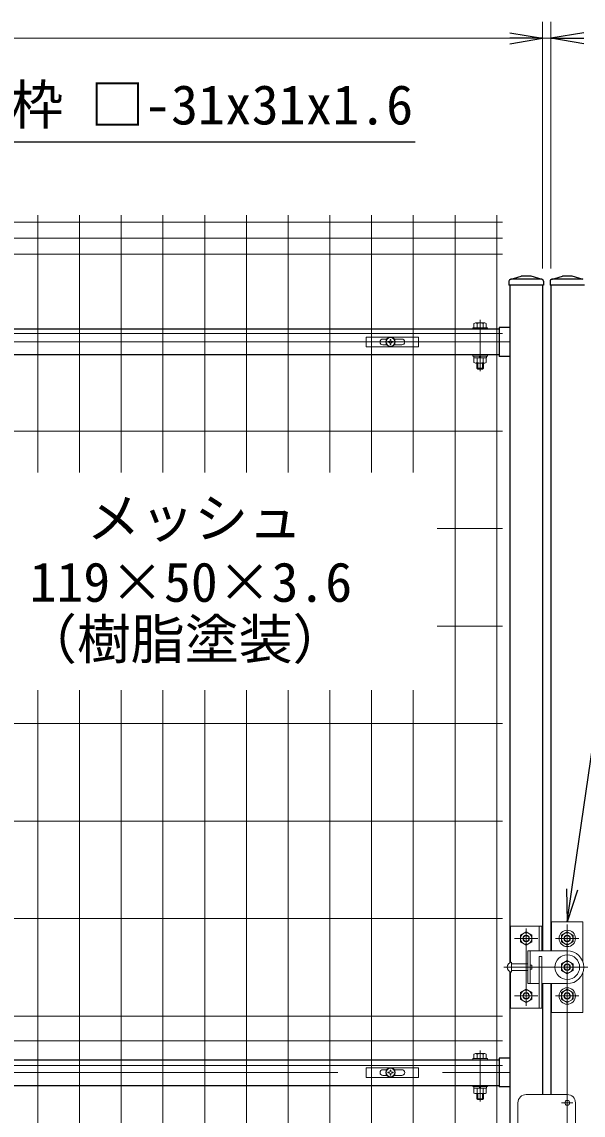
# Model space of a CAD drawing. Units: millimetres, scale not verified. Extents: x -6052 to 2348, y -2970 to 2970.
# Drawn here: x -2405 to -1722, y 298 to 1628 of the extents above; entities that cross this region are included whole.
import ezdxf
from ezdxf.enums import TextEntityAlignment as Align

# ---------------------------------------------------------------- set-up
doc = ezdxf.new("R2010")
doc.units = ezdxf.units.MM
doc.header["$LTSCALE"] = 20
doc.linetypes.add('USER1', pattern=[50.8, 31.75, -6.35, 6.35, -6.35])
for name, color, linetype, lineweight in [('0-2_D-STR-TXT', 7, 'Continuous', 13), ('0-3_D-STR1', 1, 'Continuous', 25), ('0-4_D-BMK', 2, 'USER1', 13), ('0-5_D-STR-DIM', 7, 'Continuous', 13), ('0-6_0', 7, 'Continuous', 25), ('0-7_D-STR3', 3, 'Continuous', 13), ('0-8_D-STR2', 7, 'Continuous', 13)]:
    doc.layers.add(name, color=color, linetype=linetype, lineweight=lineweight)
doc.styles.add('ＭＳ ゴシック', font='')
doc.styles.get('ＭＳ ゴシック').set_extended_font_data('MS Gothic')

# ---------------------------------------------------------------- blocks, each defined once
blk = doc.blocks.new('_Open')
at = {"layer": '0-6_0'}
blk.add_line((-20, 3.33), (0, 0), dxfattribs=at)
blk.add_lwpolyline([(-20, -3.33), (0, 0), (-20, 0)], dxfattribs=at)
blk = doc.blocks.new('A$Cf29bf4b8')
at = {"layer": '0-7_D-STR3'}
for p, q in [((-590.3, 120), (679.7, 120)), ((-590.3, -120), (-590.3, 120)), ((-185.3, 70), (-91.2, 70)), ((-37.1, 8.4), (-63, 7.9)), ((-63, 7.9), (-63, -7.9)), ((-7.9, 63), (-8.4, 37.1)), ((-7.9, 63), (7.9, 63)), ((7.9, 63), (8.4, 37.1)), ((37.1, 8.4), (63, 7.9)), ((63, 7.9), (63, -7.9)), ((91.2, 70), (274.7, 70)), ((-185.3, -70), (-91.2, -70)), ((-37.1, -8.4), (-63, -7.9)), ((-7.9, -63), (-8.4, -37.1)), ((37.1, -8.4), (63, -7.9)), ((91.2, -70), (274.7, -70))]:
    blk.add_line(p, q, dxfattribs=at)
for points in [[(-590.3, -120), (679.7, -120), (679.7, 120)], [(-7.9, -63), (7.9, -63), (8.4, -37.1)]]:
    blk.add_lwpolyline(points, dxfattribs=at)
for radius in [115, 105]:
    blk.add_circle((0, 0), radius, dxfattribs=at)
for centre, radius, start, end in [((-185.3, 0), 70, 90, 270), ((-38.1, 38.1), 29.8, 270, 0), ((38.1, 38.1), 29.8, 180, 270), ((274.7, 0), 70, 270, 90), ((-38.1, -38.1), 29.8, 0, 90), ((38.1, -38.1), 29.8, 90, 180)]:
    blk.add_arc(centre, radius, start, end, dxfattribs=at)
blk = doc.blocks.new('MLeader4')
at = {"layer": '0-2_D-STR-TXT', "lineweight": 25}
blk.add_line((-2552.03, 1290.06), (-2571.13, 1254.29), dxfattribs=at)
for points in [[(-2558.35, 1292.19), (-2494.22, 1482.33), (-1941.27, 1482.33), (-1926.96, 1482.33)], [(-2564.66, 1294.32), (-2571.13, 1254.29), (-2558.35, 1292.19)]]:
    blk.add_lwpolyline(points, dxfattribs=at)
blk = doc.blocks.new('MLeader8')
at = {"layer": '0-2_D-STR-TXT', "lineweight": 25}
blk.add_line((-1729.4, 571.61), (-1741.75, 532.99), dxfattribs=at)
for points in [[(-1736, 572.57), (-1603.76, 1482.33), (-1356.46, 1482.33), (-1342.14, 1482.33)], [(-1742.6, 573.53), (-1741.75, 532.99), (-1736, 572.57)]]:
    blk.add_lwpolyline(points, dxfattribs=at)

msp = doc.modelspace()

# ---------------------------------------------------------------- linework, layer by layer
at = {"layer": '0-3_D-STR1'}
for p, q in [((-1811.06, 1314.88), (-1797.75, 1318.99)), ((-1785.75, 1318.99), (-1797.75, 1318.99)), ((-1772.44, 1314.88), (-1785.75, 1318.99)), ((-1761.06, 1314.88), (-1747.75, 1318.99)), ((-1735.75, 1318.99), (-1747.75, 1318.99)), ((-1722.45, 1314.88), (-1735.75, 1318.99)), ((-1812.75, 1312.59), (-1812.75, 1307.99)), ((-1770.75, 1307.99), (-1812.75, 1307.99)), ((-1811.75, 1307.99), (-1811.75, 483.24)), ((-1772.79, 1314.99), (-1810.35, 1314.99)), ((-1771.75, 1307.99), (-1771.75, 497.99)), ((-1770.75, 1312.59), (-1770.75, 1307.99)), ((-1762.75, 1312.59), (-1762.75, 1307.99)), ((-1720.75, 1307.99), (-1762.75, 1307.99)), ((-1761.75, 1307.99), (-1761.75, 497.99)), ((-1722.79, 1314.99), (-1760.35, 1314.99)), ((-1824.75, 1254.24), (-2642.75, 1254.24)), ((-1811.75, 1256.24), (-1824.75, 1256.24)), ((-1824.75, 1256.24), (-1824.75, 1221.24)), ((-1824.75, 1223.24), (-2642.75, 1223.24)), ((-1811.75, 1221.24), (-1824.75, 1221.24)), ((-1811.75, 472.74), (-1811.75, -577.01)), ((-1771.75, 457.99), (-1771.75, 323.01)), ((-1761.75, 457.99), (-1761.75, 323.01)), ((-2642.75, 365.24), (-1824.75, 365.24)), ((-1811.75, 367.24), (-1824.75, 367.24)), ((-1824.75, 367.24), (-1824.75, 332.24)), ((-2642.75, 334.24), (-1824.75, 334.24)), ((-1811.75, 332.24), (-1824.75, 332.24))]:
    msp.add_line(p, q, dxfattribs=at)
for centre, start, end in [((-1810.35, 1312.59), 90, 180), ((-1773.15, 1312.59), 0, 72.84994), ((-1760.35, 1312.59), 90, 180)]:
    msp.add_arc(centre, 2.4, start, end, dxfattribs=at)
at = {"layer": '0-4_D-BMK'}
for p, q in [((-1847.75, 1203.39), (-1847.75, 1265.48)), ((-1811.75, 1238.74), (-2655.75, 1238.74)), ((-1791.75, 524.99), (-1791.75, 430.99)), ((-1741.75, 272.99), (-1741.75, 529.99)), ((-1805.88, 512.99), (-1777.63, 512.99)), ((-1755.88, 512.99), (-1727.63, 512.99)), ((-1818.97, 477.99), (-1716.91, 477.99)), ((-1805.88, 442.99), (-1777.63, 442.99)), ((-1755.88, 442.99), (-1727.63, 442.99)), ((-1847.75, 314.39), (-1847.75, 376.48)), ((-2655.75, 349.74), (-1811.75, 349.74)), ((-1748.64, 312.99), (-1734.87, 312.99))]:
    msp.add_line(p, q, dxfattribs=at)
at = {"layer": '0-5_D-STR-DIM'}
for p, q in [((-1771.75, 1327.99), (-1771.75, 1628.23)), ((-1771.75, 1327.99), (-1771.75, 1628.23)), ((-1761.75, 1327.99), (-1761.75, 1628.23)), ((-1761.75, 1327.99), (-1761.75, 1628.23)), ((-2655.76, 1608.23), (-1811.75, 1608.23)), ((-1811.75, 1608.23), (-1851.75, 1608.23)), ((-1771.75, 1608.23), (-1761.75, 1608.23))]:
    msp.add_line(p, q, dxfattribs=at)
at = {"layer": '0-7_D-STR3'}
for p, q in [((-1856.75, 1255.84), (-1856.75, 1254.24)), ((-1838.75, 1255.84), (-1856.75, 1255.84)), ((-1838.75, 1254.24), (-1856.75, 1254.24)), ((-1855.26, 1255.84), (-1855.26, 1261.29)), ((-1855.26, 1255.84), (-1840.25, 1255.84)), ((-1853.38, 1261.84), (-1842.13, 1261.84)), ((-1851.51, 1255.84), (-1851.51, 1261.29)), ((-1844, 1255.84), (-1844, 1261.29)), ((-1840.25, 1255.84), (-1840.25, 1261.29)), ((-1838.75, 1255.84), (-1838.75, 1254.24)), ((-1856.75, 1223.24), (-1856.75, 1221.64)), ((-1838.75, 1223.24), (-1856.75, 1223.24)), ((-1838.75, 1221.64), (-1856.75, 1221.64)), ((-1855.26, 1219.64), (-1855.26, 1213.69)), ((-1842.13, 1213.14), (-1853.38, 1213.14)), ((-1851.75, 1206.84), (-1851.75, 1213.14)), ((-1851.51, 1219.64), (-1851.51, 1213.69)), ((-1850.75, 1205.84), (-1850.75, 1213.14)), ((-1848.82, 1219.64), (-1847.67, 1221.64)), ((-1848.13, 1219.64), (-1846.98, 1221.64)), ((-1844.75, 1205.84), (-1844.75, 1213.14)), ((-1844, 1219.64), (-1844, 1213.69)), ((-1843.75, 1206.84), (-1843.75, 1213.14)), ((-1840.25, 1219.64), (-1840.25, 1213.69)), ((-1838.75, 1223.24), (-1838.75, 1221.64)), ((-1850.75, 1205.84), (-1851.75, 1206.84)), ((-1843.75, 1206.84), (-1851.75, 1206.84)), ((-1850.75, 1205.84), (-1844.75, 1205.84)), ((-1843.75, 1206.84), (-1844.75, 1205.84)), ((-1722.75, 532.99), (-1760.75, 532.99)), ((-1760.75, 532.99), (-1760.75, 497.99)), ((-1722.75, 484.23), (-1722.75, 532.99)), ((-1810.75, 483.72), (-1810.75, 527.99)), ((-1810.75, 527.99), (-1772.75, 527.99)), ((-1791.75, 521.07), (-1798.75, 517.03)), ((-1791.75, 521.07), (-1784.75, 517.03)), ((-1775.75, 497.99), (-1775.75, 527.99)), ((-1772.75, 497.99), (-1772.75, 527.99)), ((-1741.75, 521.07), (-1748.75, 517.03)), ((-1741.75, 521.07), (-1734.75, 517.03)), ((-1798.75, 508.95), (-1798.75, 517.03)), ((-1791.75, 504.91), (-1798.75, 508.95)), ((-1791.75, 504.91), (-1784.75, 508.95)), ((-1784.75, 508.95), (-1784.75, 517.03)), ((-1748.75, 508.95), (-1748.75, 517.03)), ((-1741.75, 504.91), (-1748.75, 508.95)), ((-1741.75, 504.91), (-1734.75, 508.95)), ((-1734.75, 508.95), (-1734.75, 517.03)), ((-1789.75, 497.99), (-1741.75, 497.99)), ((-1789.75, 497.99), (-1789.75, 457.99)), ((-1786.75, 497.99), (-1786.75, 457.99)), ((-1809.75, 471.99), (-1809.75, 483.99)), ((-1789.75, 481.99), (-1809.75, 481.99)), ((-1784.75, 480.49), (-1786.75, 480.49)), ((-1784.75, 475.49), (-1784.75, 480.49)), ((-1775.75, 490.99), (-1772.75, 490.99)), ((-1775.75, 490.99), (-1775.75, 427.99)), ((-1772.75, 490.99), (-1772.75, 427.99)), ((-1741.75, 486.07), (-1748.75, 482.03)), ((-1748.75, 473.95), (-1748.75, 482.03)), ((-1741.75, 486.07), (-1734.75, 482.03)), ((-1734.75, 473.95), (-1734.75, 482.03)), ((-1810.75, 427.99), (-1810.75, 472.26)), ((-1810.75, 471.31), (-1810.75, 427.99)), ((-1789.75, 473.99), (-1809.75, 473.99)), ((-1784.75, 475.49), (-1786.75, 475.49)), ((-1741.75, 469.91), (-1748.75, 473.95)), ((-1741.75, 469.91), (-1734.75, 473.95)), ((-1722.75, 471.74), (-1722.75, 422.99)), ((-1789.75, 457.99), (-1775.75, 457.99)), ((-1772.75, 457.99), (-1741.75, 457.99)), ((-1760.75, 422.99), (-1760.75, 457.99)), ((-1791.75, 451.07), (-1798.75, 447.03)), ((-1798.75, 447.03), (-1798.75, 438.95)), ((-1791.75, 451.07), (-1784.75, 447.03)), ((-1784.75, 447.03), (-1784.75, 438.95)), ((-1741.75, 451.07), (-1748.75, 447.03)), ((-1741.75, 451.07), (-1748.75, 447.03)), ((-1748.75, 438.95), (-1748.75, 447.03)), ((-1748.75, 447.03), (-1748.75, 438.95)), ((-1741.75, 451.07), (-1734.75, 447.03)), ((-1741.75, 451.07), (-1734.75, 447.03)), ((-1734.75, 438.95), (-1734.75, 447.03)), ((-1734.75, 447.03), (-1734.75, 438.95)), ((-1810.75, 427.99), (-1772.75, 427.99)), ((-1791.75, 434.91), (-1798.75, 438.95)), ((-1791.75, 434.91), (-1784.75, 438.95)), ((-1741.75, 434.91), (-1748.75, 438.95)), ((-1741.75, 434.91), (-1748.75, 438.95)), ((-1741.75, 434.91), (-1734.75, 438.95)), ((-1741.75, 434.91), (-1734.75, 438.95)), ((-1722.75, 422.99), (-1760.75, 422.99)), ((-1853.38, 372.84), (-1842.13, 372.84)), ((-1856.75, 366.84), (-1856.75, 365.24)), ((-1838.75, 366.84), (-1856.75, 366.84)), ((-1838.75, 365.24), (-1856.75, 365.24)), ((-1855.26, 366.84), (-1855.26, 372.29)), ((-1855.26, 366.84), (-1840.25, 366.84)), ((-1851.51, 366.84), (-1851.51, 372.29)), ((-1844, 366.84), (-1844, 372.29)), ((-1840.25, 366.84), (-1840.25, 372.29)), ((-1838.75, 366.84), (-1838.75, 365.24)), ((-1856.75, 334.24), (-1856.75, 332.64)), ((-1838.75, 334.24), (-1856.75, 334.24)), ((-1838.75, 332.64), (-1856.75, 332.64)), ((-1848.82, 330.64), (-1847.67, 332.64)), ((-1848.13, 330.64), (-1846.98, 332.64)), ((-1838.75, 334.24), (-1838.75, 332.64)), ((-1855.26, 330.64), (-1855.26, 324.69)), ((-1842.13, 324.14), (-1853.38, 324.14)), ((-1851.75, 317.84), (-1851.75, 324.14)), ((-1851.51, 330.64), (-1851.51, 324.69)), ((-1850.75, 316.84), (-1850.75, 324.14)), ((-1844.75, 316.84), (-1844.75, 324.14)), ((-1844, 330.64), (-1844, 324.69)), ((-1843.75, 317.84), (-1843.75, 324.14)), ((-1840.25, 330.64), (-1840.25, 324.69)), ((-1791.75, 322.99), (-1741.75, 322.99)), ((-1850.75, 316.84), (-1851.75, 317.84)), ((-1843.75, 317.84), (-1851.75, 317.84)), ((-1850.75, 316.84), (-1844.75, 316.84)), ((-1843.75, 317.84), (-1844.75, 316.84)), ((-1801.75, 282.99), (-1801.75, 312.99)), ((-1731.75, 282.99), (-1731.75, 312.99))]:
    msp.add_line(p, q, dxfattribs=at)
for points in [[(-1855.45, 1219.64), (-1840.05, 1219.64), (-1840.05, 1221.64)], [(-1855.45, 1219.64), (-1855.45, 1221.64), (-1840.05, 1221.64)], [(-1855.45, 330.64), (-1840.05, 330.64), (-1840.05, 332.64)], [(-1855.45, 330.64), (-1855.45, 332.64), (-1840.05, 332.64)]]:
    msp.add_lwpolyline(points, dxfattribs=at)
for centre, radius in [((-1791.75, 512.99), 7), ((-1741.75, 512.99), 10), ((-1741.75, 512.99), 7), ((-1791.75, 512.99), 4), ((-1791.75, 512.99), 3.5), ((-1741.75, 512.99), 4), ((-1741.75, 512.99), 3.5), ((-1741.75, 477.99), 15), ((-1741.75, 477.99), 7), ((-1741.75, 477.99), 4), ((-1741.75, 477.99), 3.5), ((-1741.75, 442.99), 10), ((-1741.75, 442.99), 10), ((-1791.75, 442.99), 7), ((-1791.75, 442.99), 4), ((-1791.75, 442.99), 3.5), ((-1741.75, 442.99), 7), ((-1741.75, 442.99), 7), ((-1741.75, 442.99), 4), ((-1741.75, 442.99), 4), ((-1741.75, 442.99), 3.5), ((-1741.75, 442.99), 3.5), ((-1741.75, 312.99), 3)]:
    msp.add_circle(centre, radius, dxfattribs=at)
for centre, radius, start, end in [((-1853.38, 1258.39), 3.46, 57.13278, 122.86722), ((-1847.75, 1248.85), 12.99, 73.22135, 106.77865), ((-1842.13, 1258.39), 3.46, 57.13278, 122.86722), ((-1853.38, 1216.59), 3.46, 237.13278, 302.86722), ((-1847.75, 1226.13), 12.99, 253.22135, 286.77865), ((-1842.13, 1216.59), 3.46, 237.13278, 302.86722), ((-1741.75, 477.99), 20, 270, 89.99983), ((-1808.65, 477.99), 6.1, 100.38886, 259.61115), ((-1853.38, 369.39), 3.46, 57.13278, 122.86722), ((-1847.75, 359.85), 12.99, 73.22135, 106.77865), ((-1842.13, 369.39), 3.46, 57.13278, 122.86722), ((-1853.38, 327.59), 3.46, 237.13278, 302.86722), ((-1847.75, 337.13), 12.99, 253.22135, 286.77865), ((-1842.13, 327.59), 3.46, 237.13278, 302.86722), ((-1791.75, 312.99), 10, 90, 180.00001), ((-1741.75, 312.99), 10, 0, 90)]:
    msp.add_arc(centre, radius, start, end, dxfattribs=at)
at = {"layer": '0-8_D-STR2'}
for p, q in [((-2646.91, 1384.56), (-1820.59, 1384.56)), ((-2386.06, 1392.99), (-2386.06, 1079.88)), ((-2335.29, 1392.99), (-2335.29, 1079.88)), ((-2284.52, 1392.99), (-2284.52, 1079.88)), ((-2233.75, 1392.99), (-2233.75, 1079.88)), ((-2182.98, 1392.99), (-2182.98, 1079.88)), ((-2132.21, 1392.99), (-2132.21, 1079.88)), ((-2081.44, 1392.99), (-2081.44, 1079.88)), ((-2030.67, 1392.99), (-2030.67, 1079.88)), ((-1979.9, 1392.99), (-1979.9, 1079.88)), ((-1929.13, 1392.99), (-1929.13, 1079.88)), ((-1878.36, 1392.99), (-1878.36, -577.01)), ((-1827.59, 1392.99), (-1827.59, -577.01)), ((-2646.91, 1364.99), (-1820.59, 1364.99)), ((-2646.91, 1345.42), (-1820.59, 1345.42)), ((-2646.91, 1248.99), (-1820.59, 1248.99)), ((-2646.91, 1130.35), (-1820.59, 1130.35)), ((-1899.91, 1011.7), (-1820.59, 1011.7)), ((-1899.91, 893.06), (-1820.59, 893.06)), ((-2386.06, 815.07), (-2386.06, -577.01)), ((-2335.29, 815.07), (-2335.29, -577.01)), ((-2284.52, 815.07), (-2284.52, -577.01)), ((-2233.75, 815.07), (-2233.75, -577.01)), ((-2182.98, 815.07), (-2182.98, -577.01)), ((-2132.21, 815.07), (-2132.21, -577.01)), ((-2081.44, 815.07), (-2081.44, -577.01)), ((-2030.67, 815.07), (-2030.67, -577.01)), ((-1979.9, 815.07), (-1979.9, -577.01)), ((-1929.13, 815.07), (-1929.13, -577.01)), ((-2646.91, 774.42), (-1820.59, 774.42)), ((-2646.91, 655.77), (-1820.59, 655.77)), ((-2646.91, 537.13), (-1820.59, 537.13)), ((-2646.91, 418.49), (-1820.59, 418.49)), ((-2646.91, 388.49), (-1820.59, 388.49)), ((-2646.91, 358.49), (-1820.59, 358.49))]:
    msp.add_line(p, q, dxfattribs=at)

# ---------------------------------------------------------------- block references
at = {"layer": '0-2_D-STR-TXT'}
for name in ['MLeader4', 'MLeader8']:
    msp.add_blockref(name, (0, 0), dxfattribs=at)
at = {"layer": '0-5_D-STR-DIM'}
for name, p, xscale, yscale in [('_Open', (-1771.75, 1608.23), 2, 2), ('_Open', (-1771.75, 1608.23), 2, 2), ('A$Cf29bf4b8', (-1956.75, 1238.74), 0.05, 0.05), ('A$Cf29bf4b8', (-1956.75, 349.74), 0.05, 0.05)]:
    msp.add_blockref(name, p, dxfattribs=dict(at, xscale=xscale, yscale=yscale))
at = {"layer": '0-5_D-STR-DIM', "xscale": 2, "yscale": 2, "rotation": 180}
msp.add_blockref('_Open', (-1761.75, 1608.23), dxfattribs=at)
msp.add_blockref('_Open', (-1761.75, 1608.23), dxfattribs=at)

# ---------------------------------------------------------------- texts
at = {"layer": '0-2_D-STR-TXT', "style": 'ＭＳ ゴシック'}
for s, p in [('横枠 □-31x31x1.6', (-2486.02, 1488.93)), ('メッシュ', (-2326.79, 985.97)), ('119×50×3.6', (-2396.09, 908.15)), ('（樹脂塗装）', (-2404.03, 838.66))]:
    msp.add_text(s, height=48.09, dxfattribs=at).set_placement(p, align=Align.BOTTOM_LEFT)

doc.saveas('drawing.dxf')
